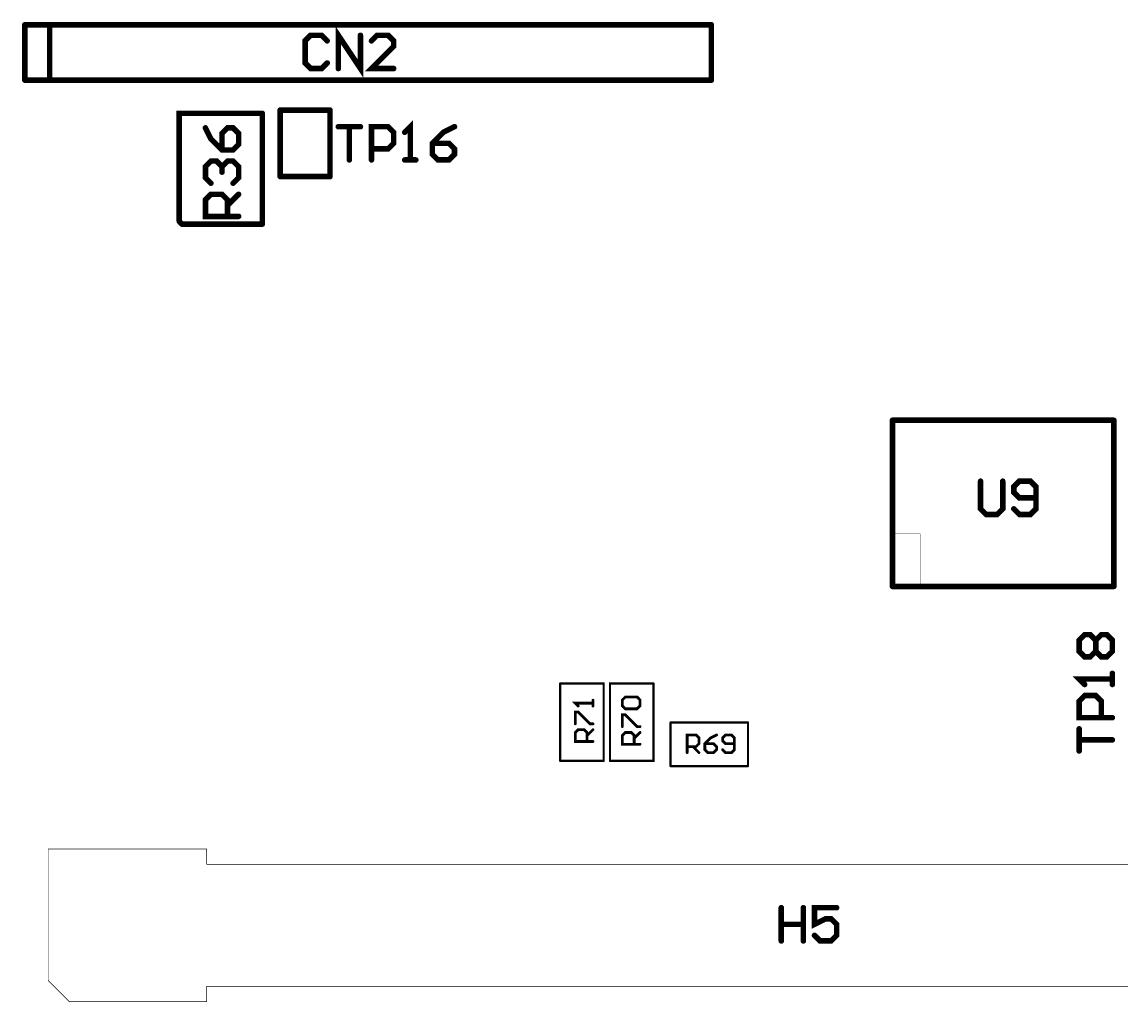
# Model space of a CAD drawing. Extents: x -4.2 to 14.8, y -3.5 to 8.8.
# Drawn here: x 3.139 to 5.125, y 2.295 to 4.064 of the extents above; entities that cross this region are included whole.
import ezdxf

# ---------------------------------------------------------------- set-up
doc = ezdxf.new("R2010")
doc.units = 0
doc.layers.add('2D_LINE_00', color=1, linetype='CONTINUOUS')

# ---------------------------------------------------------------- blocks, each defined once
blk = doc.blocks.new('SMOOTH_0$01')
at = {"const_width": 0.005}
blk.add_lwpolyline([(-0.0025, 0, 1), (0.0025, 0, 1)], format="xyb", close=True, dxfattribs=at)
blk = doc.blocks.new('DRAWING_2943')
at = {"layer": '2D_LINE_00', "const_width": 0.01}
blk.add_lwpolyline([(0, 0), (0.4, 0)], dxfattribs=at)
at = {"layer": '2D_LINE_00'}
for p in [(0, 0), (0.4, 0)]:
    blk.add_blockref('SMOOTH_0$01', p, dxfattribs=at)
blk = doc.blocks.new('DRAWING_2944')
at = {"layer": '2D_LINE_00', "const_width": 0.01}
blk.add_lwpolyline([(0, 0), (0, 0.3)], dxfattribs=at)
at = {"layer": '2D_LINE_00'}
for p in [(0, 0.3), (0, 0)]:
    blk.add_blockref('SMOOTH_0$01', p, dxfattribs=at)
blk = doc.blocks.new('DRAWING_2945')
at = {"layer": '2D_LINE_00', "const_width": 0.01}
blk.add_lwpolyline([(0, 0), (0.4, 0)], dxfattribs=at)
at = {"layer": '2D_LINE_00'}
for p in [(0, 0), (0.4, 0)]:
    blk.add_blockref('SMOOTH_0$01', p, dxfattribs=at)
blk = doc.blocks.new('DRAWING_2946')
at = {"layer": '2D_LINE_00', "const_width": 0.01}
blk.add_lwpolyline([(0, 0), (0, 0.3)], dxfattribs=at)
at = {"layer": '2D_LINE_00'}
for p in [(0, 0.3), (0, 0)]:
    blk.add_blockref('SMOOTH_0$01', p, dxfattribs=at)
blk = doc.blocks.new('DRAWING_3086')
at = {"layer": '2D_LINE_00', "const_width": 0.01}
blk.add_lwpolyline([(0, 0), (0, 0.1)], dxfattribs=at)
at = {"layer": '2D_LINE_00'}
for p in [(0, 0.1), (0, 0)]:
    blk.add_blockref('SMOOTH_0$01', p, dxfattribs=at)
blk = doc.blocks.new('DRAWING_3087')
at = {"layer": '2D_LINE_00', "const_width": 0.01}
blk.add_lwpolyline([(0, 0), (1.24, 0)], dxfattribs=at)
at = {"layer": '2D_LINE_00'}
for p in [(0, 0), (1.24, 0)]:
    blk.add_blockref('SMOOTH_0$01', p, dxfattribs=at)
blk = doc.blocks.new('DRAWING_3088')
at = {"layer": '2D_LINE_00', "const_width": 0.01}
blk.add_lwpolyline([(0, 0), (0, 0.1)], dxfattribs=at)
at = {"layer": '2D_LINE_00'}
for p in [(0, 0.1), (0, 0)]:
    blk.add_blockref('SMOOTH_0$01', p, dxfattribs=at)
blk = doc.blocks.new('DRAWING_3089')
at = {"layer": '2D_LINE_00', "const_width": 0.01}
blk.add_lwpolyline([(0, 0), (1.24, 0)], dxfattribs=at)
at = {"layer": '2D_LINE_00'}
for p in [(0, 0), (1.24, 0)]:
    blk.add_blockref('SMOOTH_0$01', p, dxfattribs=at)
blk = doc.blocks.new('DRAWING_3090')
at = {"layer": '2D_LINE_00', "const_width": 0.01}
blk.add_lwpolyline([(0, 0), (0, 0.1)], dxfattribs=at)
at = {"layer": '2D_LINE_00'}
for p in [(0, 0.1), (0, 0)]:
    blk.add_blockref('SMOOTH_0$01', p, dxfattribs=at)
blk = doc.blocks.new('DRAWING_3128')
at = {"layer": '2D_LINE_00', "const_width": 0.01}
blk.add_lwpolyline([(0, 0), (0.005, -0.005)], dxfattribs=at)
at = {"layer": '2D_LINE_00'}
for p in [(0, 0), (0.005, -0.005)]:
    blk.add_blockref('SMOOTH_0$01', p, dxfattribs=at)
blk = doc.blocks.new('DRAWING_3129')
at = {"layer": '2D_LINE_00', "const_width": 0.01}
blk.add_lwpolyline([(0, 0), (0, 0.195), (0.15, 0.195)], dxfattribs=at)
at = {"layer": '2D_LINE_00'}
for p in [(0, 0.195), (0.15, 0.195), (0, 0)]:
    blk.add_blockref('SMOOTH_0$01', p, dxfattribs=at)
blk = doc.blocks.new('DRAWING_3130')
at = {"layer": '2D_LINE_00', "const_width": 0.01}
blk.add_lwpolyline([(0, 0), (0, 0.2)], dxfattribs=at)
at = {"layer": '2D_LINE_00'}
for p in [(0, 0.2), (0, 0)]:
    blk.add_blockref('SMOOTH_0$01', p, dxfattribs=at)
blk = doc.blocks.new('DRAWING_3131')
at = {"layer": '2D_LINE_00', "const_width": 0.01}
blk.add_lwpolyline([(0, 0), (0.145, 0)], dxfattribs=at)
at = {"layer": '2D_LINE_00'}
for p in [(0, 0), (0.145, 0)]:
    blk.add_blockref('SMOOTH_0$01', p, dxfattribs=at)
blk = doc.blocks.new('DRAWING_3200')
at = {"layer": '2D_LINE_00', "const_width": 0.01}
blk.add_lwpolyline([(0, 0), (0.09, 0)], dxfattribs=at)
at = {"layer": '2D_LINE_00'}
for p in [(0, 0), (0.09, 0)]:
    blk.add_blockref('SMOOTH_0$01', p, dxfattribs=at)
blk = doc.blocks.new('DRAWING_3201')
at = {"layer": '2D_LINE_00', "const_width": 0.01}
blk.add_lwpolyline([(0, 0), (0, 0.12)], dxfattribs=at)
at = {"layer": '2D_LINE_00'}
for p in [(0, 0.12), (0, 0)]:
    blk.add_blockref('SMOOTH_0$01', p, dxfattribs=at)
blk = doc.blocks.new('DRAWING_3202')
at = {"layer": '2D_LINE_00', "const_width": 0.01}
blk.add_lwpolyline([(0, 0), (0.09, 0)], dxfattribs=at)
at = {"layer": '2D_LINE_00'}
for p in [(0, 0), (0.09, 0)]:
    blk.add_blockref('SMOOTH_0$01', p, dxfattribs=at)
blk = doc.blocks.new('DRAWING_3203')
at = {"layer": '2D_LINE_00', "const_width": 0.01}
blk.add_lwpolyline([(0, 0), (0, 0.12)], dxfattribs=at)
at = {"layer": '2D_LINE_00'}
for p in [(0, 0.12), (0, 0)]:
    blk.add_blockref('SMOOTH_0$01', p, dxfattribs=at)
blk = doc.blocks.new('DRAWING_3225')
at = {"layer": '2D_LINE_00', "const_width": 0.01}
blk.add_lwpolyline([(0, 0), (0, -0.04998), (0.01, -0.05998), (0.02999, -0.05998), (0.03999, -0.04998), (0.03999, 0)], dxfattribs=at)
at = {"layer": '2D_LINE_00'}
for p in [(0, 0), (0.03999, 0), (0, -0.04998), (0.01, -0.05998), (0.02999, -0.05998), (0.03999, -0.04998)]:
    blk.add_blockref('SMOOTH_0$01', p, dxfattribs=at)
blk = doc.blocks.new('DRAWING_3226')
at = {"layer": '2D_LINE_00', "const_width": 0.01}
blk.add_lwpolyline([(0, 0), (0.01, -0.01), (0.02999, -0.01), (0.03999, 0), (0.03999, 0.03998), (0.02999, 0.04998), (0.01, 0.04998), (0, 0.03998), (0, 0.02999), (0.01, 0.01999), (0.03999, 0.01999)], dxfattribs=at)
at = {"layer": '2D_LINE_00'}
for p in [(0, 0.03998), (0.01, 0.04998), (0.02999, 0.04998), (0.03999, 0.03998), (0, 0.02999), (0.01, 0.01999), (0.03999, 0.01999), (0, 0), (0.03999, 0), (0.01, -0.01), (0.02999, -0.01)]:
    blk.add_blockref('SMOOTH_0$01', p, dxfattribs=at)
blk = doc.blocks.new('DRAWING_3284')
at = {"layer": '2D_LINE_00', "const_width": 0.01}
blk.add_lwpolyline([(0, 0), (0, -0.05998), (0, -0.02999), (0.03999, -0.02999), (0.03999, 0), (0.03999, -0.05998)], dxfattribs=at)
at = {"layer": '2D_LINE_00'}
for p in [(0, 0), (0.03999, 0), (0, -0.02999), (0.03999, -0.02999), (0, -0.05998), (0.03999, -0.05998)]:
    blk.add_blockref('SMOOTH_0$01', p, dxfattribs=at)
blk = doc.blocks.new('DRAWING_3285')
at = {"layer": '2D_LINE_00', "const_width": 0.01}
blk.add_lwpolyline([(0, 0), (-0.03999, 0), (-0.03999, -0.02999), (-0.02, -0.01999), (-0.01, -0.01999), (0, -0.02999), (0, -0.04998), (-0.01, -0.05998), (-0.02999, -0.05998), (-0.03999, -0.04998)], dxfattribs=at)
at = {"layer": '2D_LINE_00'}
for p in [(-0.03999, 0), (0, 0), (-0.02, -0.01999), (-0.01, -0.01999), (-0.03999, -0.02999), (0, -0.02999), (-0.03999, -0.04998), (-0.02999, -0.05998), (-0.01, -0.05998), (0, -0.04998)]:
    blk.add_blockref('SMOOTH_0$01', p, dxfattribs=at)
blk = doc.blocks.new('DRAWING_3345')
at = {"layer": '2D_LINE_00', "const_width": 0.01}
blk.add_lwpolyline([(0, 0), (-0.01, 0.01), (-0.02999, 0.01), (-0.03999, 0), (-0.03999, -0.03998), (-0.02999, -0.04998), (-0.01, -0.04998), (0, -0.03998)], dxfattribs=at)
at = {"layer": '2D_LINE_00'}
for p in [(-0.03999, 0), (-0.02999, 0.01), (-0.01, 0.01), (0, 0), (-0.03999, -0.03998), (0, -0.03998), (-0.02999, -0.04998), (-0.01, -0.04998)]:
    blk.add_blockref('SMOOTH_0$01', p, dxfattribs=at)
blk = doc.blocks.new('DRAWING_3346')
at = {"layer": '2D_LINE_00', "const_width": 0.01}
blk.add_lwpolyline([(0, 0), (0, 0.05998), (0.03999, 0), (0.03999, 0.05998)], dxfattribs=at)
at = {"layer": '2D_LINE_00'}
for p in [(0, 0.05998), (0.03999, 0.05998), (0, 0), (0.03999, 0)]:
    blk.add_blockref('SMOOTH_0$01', p, dxfattribs=at)
blk = doc.blocks.new('DRAWING_3347')
at = {"layer": '2D_LINE_00', "const_width": 0.01}
blk.add_lwpolyline([(0, 0), (-0.03999, 0), (0, 0.03999), (0, 0.04998), (-0.01, 0.05998), (-0.02999, 0.05998), (-0.03999, 0.04998)], dxfattribs=at)
at = {"layer": '2D_LINE_00'}
for p in [(-0.02999, 0.05998), (-0.01, 0.05998), (-0.03999, 0.04998), (0, 0.04998), (0, 0.03999), (-0.03999, 0), (0, 0)]:
    blk.add_blockref('SMOOTH_0$01', p, dxfattribs=at)
blk = doc.blocks.new('DRAWING_3376')
at = {"layer": '2D_LINE_00', "const_width": 0.01}
blk.add_lwpolyline([(0, 0), (-0.05998, 0), (-0.05998, 0.02999), (-0.04998, 0.03999), (-0.02999, 0.03999), (-0.01999, 0.02999), (-0.01999, 0)], dxfattribs=at)
at = {"layer": '2D_LINE_00'}
for p in [(-0.04998, 0.03999), (-0.02999, 0.03999), (-0.05998, 0.02999), (-0.01999, 0.02999), (-0.05998, 0), (-0.01999, 0), (0, 0)]:
    blk.add_blockref('SMOOTH_0$01', p, dxfattribs=at)
blk = doc.blocks.new('DRAWING_3377')
at = {"layer": '2D_LINE_00', "const_width": 0.01}
blk.add_lwpolyline([(0, 0), (0.01999, 0.02)], dxfattribs=at)
at = {"layer": '2D_LINE_00'}
for p in [(0.01999, 0.02), (0, 0)]:
    blk.add_blockref('SMOOTH_0$01', p, dxfattribs=at)
blk = doc.blocks.new('DRAWING_3378')
at = {"layer": '2D_LINE_00', "const_width": 0.01}
blk.add_lwpolyline([(0, 0), (-0.01, 0.01), (-0.01, 0.02999), (0, 0.03999), (0.00999, 0.03999), (0.01999, 0.02999), (0.01999, 0.01999), (0.01999, 0.02999), (0.02999, 0.03999), (0.03998, 0.03999), (0.04998, 0.02999), (0.04998, 0.01), (0.03998, 0)], dxfattribs=at)
at = {"layer": '2D_LINE_00'}
for p in [(0, 0.03999), (0.00999, 0.03999), (0.02999, 0.03999), (0.03998, 0.03999), (-0.01, 0.02999), (0.01999, 0.02999), (0.01999, 0.02999), (0.01999, 0.01999), (0.04998, 0.02999), (-0.01, 0.01), (0, 0), (0.03998, 0), (0.04998, 0.01)]:
    blk.add_blockref('SMOOTH_0$01', p, dxfattribs=at)
blk = doc.blocks.new('DRAWING_3379')
at = {"layer": '2D_LINE_00', "const_width": 0.01}
blk.add_lwpolyline([(0, 0), (0.01, -0.01999), (0.02999, -0.03999), (0.04998, -0.03999), (0.05998, -0.02999), (0.05998, -0.01), (0.04998, 0), (0.03999, 0), (0.02999, -0.01), (0.02999, -0.03999)], dxfattribs=at)
at = {"layer": '2D_LINE_00'}
for p in [(0, 0), (0.03999, 0), (0.04998, 0), (0.01, -0.01999), (0.02999, -0.01), (0.05998, -0.01), (0.02999, -0.03999), (0.02999, -0.03999), (0.04998, -0.03999), (0.05998, -0.02999)]:
    blk.add_blockref('SMOOTH_0$01', p, dxfattribs=at)
blk = doc.blocks.new('DRAWING_3434')
at = {"layer": '2D_LINE_00', "const_width": 0.01}
blk.add_lwpolyline([(0, 0), (0, 0.03999), (0, 0.01999), (0.05998, 0.01999)], dxfattribs=at)
at = {"layer": '2D_LINE_00'}
for p in [(0, 0.03999), (0, 0.01999), (0.05998, 0.01999), (0, 0)]:
    blk.add_blockref('SMOOTH_0$01', p, dxfattribs=at)
blk = doc.blocks.new('DRAWING_3435')
at = {"layer": '2D_LINE_00', "const_width": 0.01}
blk.add_lwpolyline([(0, 0), (-0.05998, 0), (-0.05998, 0.02999), (-0.04998, 0.03999), (-0.02999, 0.03999), (-0.01999, 0.02999), (-0.01999, 0)], dxfattribs=at)
at = {"layer": '2D_LINE_00'}
for p in [(-0.04998, 0.03999), (-0.02999, 0.03999), (-0.05998, 0.02999), (-0.01999, 0.02999), (-0.05998, 0), (-0.01999, 0), (0, 0)]:
    blk.add_blockref('SMOOTH_0$01', p, dxfattribs=at)
blk = doc.blocks.new('DRAWING_3436')
at = {"layer": '2D_LINE_00', "const_width": 0.01}
blk.add_lwpolyline([(0, 0), (0, 0.01999), (0, 0.01), (-0.05998, 0.01), (-0.04998, 0)], dxfattribs=at)
at = {"layer": '2D_LINE_00'}
for p in [(0, 0.01999), (-0.05998, 0.01), (-0.04998, 0), (0, 0.01), (0, 0)]:
    blk.add_blockref('SMOOTH_0$01', p, dxfattribs=at)
blk = doc.blocks.new('DRAWING_3437')
at = {"layer": '2D_LINE_00', "const_width": 0.01}
blk.add_lwpolyline([(0, 0), (-0.01, 0.01), (-0.01, 0.03), (0, 0.03999), (0.00999, 0.03999), (0.01999, 0.03), (0.02999, 0.03999), (0.03998, 0.03999), (0.04998, 0.03), (0.04998, 0.01), (0.03998, 0), (0.02999, 0), (0.01999, 0.01), (0.00999, 0), (0, 0)], dxfattribs=at)
at = {"layer": '2D_LINE_00'}
for p in [(0, 0.03999), (0.00999, 0.03999), (0.02999, 0.03999), (0.03998, 0.03999), (-0.01, 0.03), (0.01999, 0.03), (0.04998, 0.03), (-0.01, 0.01), (0, 0), (0, 0), (0.00999, 0), (0.01999, 0.01), (0.02999, 0), (0.03998, 0), (0.04998, 0.01)]:
    blk.add_blockref('SMOOTH_0$01', p, dxfattribs=at)
blk = doc.blocks.new('DRAWING_3438')
at = {"layer": '2D_LINE_00', "const_width": 0.01}
blk.add_lwpolyline([(0, 0), (0, 0.02)], dxfattribs=at)
at = {"layer": '2D_LINE_00'}
for p in [(0, 0.02), (0, 0)]:
    blk.add_blockref('SMOOTH_0$01', p, dxfattribs=at)
blk = doc.blocks.new('DRAWING_3443')
at = {"layer": '2D_LINE_00', "const_width": 0.01}
blk.add_lwpolyline([(0, 0), (0.03999, 0), (0.01999, 0), (0.01999, -0.05998)], dxfattribs=at)
at = {"layer": '2D_LINE_00'}
for p in [(0, 0), (0.01999, 0), (0.03999, 0), (0.01999, -0.05998)]:
    blk.add_blockref('SMOOTH_0$01', p, dxfattribs=at)
blk = doc.blocks.new('DRAWING_3444')
at = {"layer": '2D_LINE_00', "const_width": 0.01}
blk.add_lwpolyline([(0, 0), (0, 0.05998), (0.02999, 0.05998), (0.03999, 0.04998), (0.03999, 0.02999), (0.02999, 0.01999), (0, 0.01999)], dxfattribs=at)
at = {"layer": '2D_LINE_00'}
for p in [(0, 0.05998), (0.02999, 0.05998), (0.03999, 0.04998), (0, 0.01999), (0.02999, 0.01999), (0.03999, 0.02999), (0, 0)]:
    blk.add_blockref('SMOOTH_0$01', p, dxfattribs=at)
blk = doc.blocks.new('DRAWING_3445')
at = {"layer": '2D_LINE_00', "const_width": 0.01}
blk.add_lwpolyline([(0, 0), (0.02, 0), (0.01, 0), (0.01, 0.05998), (0, 0.04998)], dxfattribs=at)
at = {"layer": '2D_LINE_00'}
for p in [(0.01, 0.05998), (0, 0.04998), (0, 0), (0.01, 0), (0.02, 0)]:
    blk.add_blockref('SMOOTH_0$01', p, dxfattribs=at)
blk = doc.blocks.new('DRAWING_3446')
at = {"layer": '2D_LINE_00', "const_width": 0.01}
blk.add_lwpolyline([(0, 0), (-0.01999, -0.01), (-0.03998, -0.02999), (-0.03998, -0.04998), (-0.02999, -0.05998), (-0.01, -0.05998), (0, -0.04998), (0, -0.03999), (-0.01, -0.02999), (-0.03998, -0.02999)], dxfattribs=at)
at = {"layer": '2D_LINE_00'}
for p in [(0, 0), (-0.01999, -0.01), (-0.03998, -0.02999), (-0.03998, -0.02999), (-0.01, -0.02999), (0, -0.03999), (-0.03998, -0.04998), (-0.02999, -0.05998), (-0.01, -0.05998), (0, -0.04998)]:
    blk.add_blockref('SMOOTH_0$01', p, dxfattribs=at)
blk = doc.blocks.new('SMOOTH_0$001')
at = {"const_width": 0.0005}
blk.add_lwpolyline([(-0.00025, 0, 1), (0.00025, 0, 1)], format="xyb", close=True, dxfattribs=at)
blk = doc.blocks.new('DRAWING_3477')
at = {"layer": '2D_LINE_00', "const_width": 0.001}
blk.add_lwpolyline([(0, 0), (2.07087, 0)], dxfattribs=at)
at = {"layer": '2D_LINE_00'}
for p in [(0, 0), (2.07087, 0)]:
    blk.add_blockref('SMOOTH_0$001', p, dxfattribs=at)
blk = doc.blocks.new('DRAWING_3478')
at = {"layer": '2D_LINE_00', "const_width": 0.001}
blk.add_lwpolyline([(0, 0), (0, 0.02756)], dxfattribs=at)
at = {"layer": '2D_LINE_00'}
for p in [(0, 0.02756), (0, 0)]:
    blk.add_blockref('SMOOTH_0$001', p, dxfattribs=at)
blk = doc.blocks.new('DRAWING_3479')
at = {"layer": '2D_LINE_00', "const_width": 0.001}
blk.add_lwpolyline([(0, 0), (0.28642, 0)], dxfattribs=at)
at = {"layer": '2D_LINE_00'}
for p in [(0, 0), (0.28642, 0)]:
    blk.add_blockref('SMOOTH_0$001', p, dxfattribs=at)
blk = doc.blocks.new('DRAWING_3480')
at = {"layer": '2D_LINE_00', "const_width": 0.001}
blk.add_lwpolyline([(0, 0), (0, 0.23721)], dxfattribs=at)
at = {"layer": '2D_LINE_00'}
for p in [(0, 0.23721), (0, 0)]:
    blk.add_blockref('SMOOTH_0$001', p, dxfattribs=at)
blk = doc.blocks.new('DRAWING_3481')
at = {"layer": '2D_LINE_00', "const_width": 0.001}
blk.add_lwpolyline([(0, 0), (0.03839, -0.03838), (0.28642, -0.03838), (0.28642, -0.01083), (2.35729, -0.01083)], dxfattribs=at)
at = {"layer": '2D_LINE_00'}
for p in [(0, 0), (0.28642, -0.01083), (2.35729, -0.01083), (0.03839, -0.03838), (0.28642, -0.03838)]:
    blk.add_blockref('SMOOTH_0$001', p, dxfattribs=at)
blk = doc.blocks.new('SMOOTH_0$00394')
at = {"const_width": 0.00197}
blk.add_lwpolyline([(-0.001, 0, 1), (0.001, 0, 1)], format="xyb", close=True, dxfattribs=at)
blk = doc.blocks.new('DRAWING_3993')
at = {"layer": '2D_LINE_00', "const_width": 0.00394}
blk.add_lwpolyline([(0, 0), (0.07874, 0)], dxfattribs=at)
at = {"layer": '2D_LINE_00'}
for p in [(0, 0), (0.07874, 0)]:
    blk.add_blockref('SMOOTH_0$00394', p, dxfattribs=at)
blk = doc.blocks.new('DRAWING_3994')
at = {"layer": '2D_LINE_00', "const_width": 0.00394}
blk.add_lwpolyline([(0, 0), (0, 0.13976)], dxfattribs=at)
at = {"layer": '2D_LINE_00'}
for p in [(0, 0.13976), (0, 0)]:
    blk.add_blockref('SMOOTH_0$00394', p, dxfattribs=at)
blk = doc.blocks.new('DRAWING_3995')
at = {"layer": '2D_LINE_00', "const_width": 0.00394}
blk.add_lwpolyline([(0, 0), (0, 0.13976)], dxfattribs=at)
at = {"layer": '2D_LINE_00'}
for p in [(0, 0.13976), (0, 0)]:
    blk.add_blockref('SMOOTH_0$00394', p, dxfattribs=at)
blk = doc.blocks.new('DRAWING_3996')
at = {"layer": '2D_LINE_00', "const_width": 0.00394}
blk.add_lwpolyline([(0, 0), (0.07874, 0)], dxfattribs=at)
at = {"layer": '2D_LINE_00'}
for p in [(0, 0), (0.07874, 0)]:
    blk.add_blockref('SMOOTH_0$00394', p, dxfattribs=at)
blk = doc.blocks.new('DRAWING_3997')
at = {"layer": '2D_LINE_00', "const_width": 0.00394}
blk.add_lwpolyline([(0, 0), (0.07874, 0), (0.07874, 0.13976)], dxfattribs=at)
at = {"layer": '2D_LINE_00'}
for p in [(0.07874, 0.13976), (0, 0), (0.07874, 0)]:
    blk.add_blockref('SMOOTH_0$00394', p, dxfattribs=at)
blk = doc.blocks.new('DRAWING_3998')
at = {"layer": '2D_LINE_00', "const_width": 0.00394}
blk.add_lwpolyline([(0, 0), (0, 0.13976), (0.07874, 0.13976)], dxfattribs=at)
at = {"layer": '2D_LINE_00'}
for p in [(0, 0.13976), (0.07874, 0.13976), (0, 0)]:
    blk.add_blockref('SMOOTH_0$00394', p, dxfattribs=at)
blk = doc.blocks.new('DRAWING_3999')
at = {"layer": '2D_LINE_00', "const_width": 0.00394}
blk.add_lwpolyline([(0, 0), (0, 0.07874)], dxfattribs=at)
at = {"layer": '2D_LINE_00'}
for p in [(0, 0.07874), (0, 0)]:
    blk.add_blockref('SMOOTH_0$00394', p, dxfattribs=at)
blk = doc.blocks.new('DRAWING_4000')
at = {"layer": '2D_LINE_00', "const_width": 0.00394}
blk.add_lwpolyline([(0, 0), (0.13976, 0)], dxfattribs=at)
at = {"layer": '2D_LINE_00'}
for p in [(0, 0), (0.13976, 0)]:
    blk.add_blockref('SMOOTH_0$00394', p, dxfattribs=at)
blk = doc.blocks.new('DRAWING_4001')
at = {"layer": '2D_LINE_00', "const_width": 0.00394}
blk.add_lwpolyline([(0, 0), (0.13976, 0)], dxfattribs=at)
at = {"layer": '2D_LINE_00'}
for p in [(0, 0), (0.13976, 0)]:
    blk.add_blockref('SMOOTH_0$00394', p, dxfattribs=at)
blk = doc.blocks.new('DRAWING_4002')
at = {"layer": '2D_LINE_00', "const_width": 0.00394}
blk.add_lwpolyline([(0, 0), (0, 0.07874)], dxfattribs=at)
at = {"layer": '2D_LINE_00'}
for p in [(0, 0.07874), (0, 0)]:
    blk.add_blockref('SMOOTH_0$00394', p, dxfattribs=at)
blk = doc.blocks.new('SMOOTH_0$005')
at = {"const_width": 0.0025}
blk.add_lwpolyline([(-0.00125, 0, 1), (0.00125, 0, 1)], format="xyb", close=True, dxfattribs=at)
blk = doc.blocks.new('DRAWING_5669')
at = {"layer": '2D_LINE_00', "const_width": 0.005}
blk.add_lwpolyline([(0, 0), (-0.03199, 0), (-0.03199, 0.01599), (-0.02666, 0.02133), (-0.01599, 0.02133), (-0.01066, 0.01599), (-0.01066, 0)], dxfattribs=at)
at = {"layer": '2D_LINE_00'}
for p in [(-0.02666, 0.02133), (-0.01599, 0.02133), (-0.03199, 0.01599), (-0.03199, 0), (-0.01066, 0.01599), (-0.01066, 0), (0, 0)]:
    blk.add_blockref('SMOOTH_0$005', p, dxfattribs=at)
blk = doc.blocks.new('DRAWING_5670')
at = {"layer": '2D_LINE_00', "const_width": 0.005}
blk.add_lwpolyline([(0, 0), (0.01066, 0.01067)], dxfattribs=at)
at = {"layer": '2D_LINE_00'}
for p in [(0, 0), (0.01066, 0.01067)]:
    blk.add_blockref('SMOOTH_0$005', p, dxfattribs=at)
blk = doc.blocks.new('DRAWING_5671')
at = {"layer": '2D_LINE_00', "const_width": 0.005}
blk.add_lwpolyline([(0, 0), (0, 0.02133), (0.00533, 0.02133), (0.02666, 0), (0.03199, 0)], dxfattribs=at)
at = {"layer": '2D_LINE_00'}
for p in [(0, 0.02133), (0.00533, 0.02133), (0, 0), (0.02666, 0), (0.03199, 0)]:
    blk.add_blockref('SMOOTH_0$005', p, dxfattribs=at)
blk = doc.blocks.new('DRAWING_5672')
at = {"layer": '2D_LINE_00', "const_width": 0.005}
blk.add_lwpolyline([(0, 0), (0, 0.01066), (0, 0.00533), (-0.03199, 0.00533), (-0.02666, 0)], dxfattribs=at)
at = {"layer": '2D_LINE_00'}
for p in [(-0.03199, 0.00533), (-0.02666, 0), (0, 0.01066), (0, 0.00533), (0, 0)]:
    blk.add_blockref('SMOOTH_0$005', p, dxfattribs=at)
blk = doc.blocks.new('DRAWING_5673')
at = {"layer": '2D_LINE_00', "const_width": 0.005}
blk.add_lwpolyline([(0, 0), (-0.03199, 0), (-0.03199, 0.016), (-0.02666, 0.02133), (-0.01599, 0.02133), (-0.01066, 0.016), (-0.01066, 0)], dxfattribs=at)
at = {"layer": '2D_LINE_00'}
for p in [(-0.02666, 0.02133), (-0.01599, 0.02133), (-0.03199, 0.016), (-0.03199, 0), (-0.01066, 0.016), (-0.01066, 0), (0, 0)]:
    blk.add_blockref('SMOOTH_0$005', p, dxfattribs=at)
blk = doc.blocks.new('DRAWING_5674')
at = {"layer": '2D_LINE_00', "const_width": 0.005}
blk.add_lwpolyline([(0, 0), (0.01066, 0.01067)], dxfattribs=at)
at = {"layer": '2D_LINE_00'}
for p in [(0, 0), (0.01066, 0.01067)]:
    blk.add_blockref('SMOOTH_0$005', p, dxfattribs=at)
blk = doc.blocks.new('DRAWING_5675')
at = {"layer": '2D_LINE_00', "const_width": 0.005}
blk.add_lwpolyline([(0, 0), (0, 0.02133), (0.00533, 0.02133), (0.02666, 0), (0.03199, 0)], dxfattribs=at)
at = {"layer": '2D_LINE_00'}
for p in [(0, 0.02133), (0.00533, 0.02133), (0, 0), (0.02666, 0), (0.03199, 0)]:
    blk.add_blockref('SMOOTH_0$005', p, dxfattribs=at)
blk = doc.blocks.new('DRAWING_5676')
at = {"layer": '2D_LINE_00', "const_width": 0.005}
blk.add_lwpolyline([(0, 0), (-0.00533, 0.00533), (-0.00533, 0.01599), (0, 0.02133), (0.02133, 0.02133), (0.02666, 0.01599), (0.02666, 0.00533), (0.02133, 0), (0, 0)], dxfattribs=at)
at = {"layer": '2D_LINE_00'}
for p in [(0, 0.02133), (0.02133, 0.02133), (-0.00533, 0.01599), (-0.00533, 0.00533), (0, 0), (0, 0), (0.02133, 0), (0.02666, 0.01599), (0.02666, 0.00533)]:
    blk.add_blockref('SMOOTH_0$005', p, dxfattribs=at)
blk = doc.blocks.new('DRAWING_5677')
at = {"layer": '2D_LINE_00', "const_width": 0.005}
blk.add_lwpolyline([(0, 0), (0, 0.03199), (0.016, 0.03199), (0.02133, 0.02666), (0.02133, 0.01599), (0.016, 0.01066), (0, 0.01066)], dxfattribs=at)
at = {"layer": '2D_LINE_00'}
for p in [(0, 0.03199), (0.016, 0.03199), (0.02133, 0.02666), (0, 0.01066), (0, 0), (0.016, 0.01066), (0.02133, 0.01599)]:
    blk.add_blockref('SMOOTH_0$005', p, dxfattribs=at)
blk = doc.blocks.new('DRAWING_5678')
at = {"layer": '2D_LINE_00', "const_width": 0.005}
blk.add_lwpolyline([(0, 0), (0.01067, -0.01066)], dxfattribs=at)
at = {"layer": '2D_LINE_00'}
for p in [(0, 0), (0.01067, -0.01066)]:
    blk.add_blockref('SMOOTH_0$005', p, dxfattribs=at)
blk = doc.blocks.new('DRAWING_5679')
at = {"layer": '2D_LINE_00', "const_width": 0.005}
blk.add_lwpolyline([(0, 0), (-0.01067, -0.00533), (-0.02133, -0.016), (-0.02133, -0.02666), (-0.016, -0.03199), (-0.00534, -0.03199), (0, -0.02666), (0, -0.02133), (-0.00534, -0.016), (-0.02133, -0.016)], dxfattribs=at)
at = {"layer": '2D_LINE_00'}
for p in [(0, 0), (-0.02133, -0.016), (-0.02133, -0.016), (-0.01067, -0.00533), (-0.00534, -0.016), (0, -0.02133), (-0.02133, -0.02666), (-0.016, -0.03199), (-0.00534, -0.03199), (0, -0.02666)]:
    blk.add_blockref('SMOOTH_0$005', p, dxfattribs=at)
blk = doc.blocks.new('DRAWING_5680')
at = {"layer": '2D_LINE_00', "const_width": 0.005}
blk.add_lwpolyline([(0, 0), (0.00533, -0.00533), (0.01599, -0.00533), (0.02133, 0), (0.02133, 0.02133), (0.01599, 0.02666), (0.00533, 0.02666), (0, 0.02133), (0, 0.016), (0.00533, 0.01066), (0.02133, 0.01066)], dxfattribs=at)
at = {"layer": '2D_LINE_00'}
for p in [(0, 0.02133), (0.00533, 0.02666), (0.01599, 0.02666), (0.02133, 0.02133), (0, 0.016), (0, 0), (0.00533, 0.01066), (0.02133, 0.01066), (0.02133, 0), (0.00533, -0.00533), (0.01599, -0.00533)]:
    blk.add_blockref('SMOOTH_0$005', p, dxfattribs=at)
blk = doc.blocks.new('DRAWING_5796')
at = {"layer": '2D_LINE_00', "const_width": 0.001}
blk.add_lwpolyline([(0, 0), (0.05, 0)], dxfattribs=at)
at = {"layer": '2D_LINE_00'}
for p in [(0, 0), (0.05, 0)]:
    blk.add_blockref('SMOOTH_0$001', p, dxfattribs=at)
blk = doc.blocks.new('DRAWING_5797')
at = {"layer": '2D_LINE_00', "const_width": 0.001}
blk.add_lwpolyline([(0, 0), (0, 0.1)], dxfattribs=at)
at = {"layer": '2D_LINE_00'}
for p in [(0, 0.1), (0, 0)]:
    blk.add_blockref('SMOOTH_0$001', p, dxfattribs=at)
blk = doc.blocks.new('DRAWING_5798')
at = {"layer": '2D_LINE_00', "const_width": 0.001}
blk.add_lwpolyline([(0, 0), (0, 0.005)], dxfattribs=at)
at = {"layer": '2D_LINE_00'}
for p in [(0, 0.005), (0, 0)]:
    blk.add_blockref('SMOOTH_0$001', p, dxfattribs=at)

msp = doc.modelspace()

# ---------------------------------------------------------------- block references
for name, p in [('DRAWING_3087', (3.1438, 4.059)), ('DRAWING_3090', (3.1438, 3.959)), ('DRAWING_3086', (3.1888, 3.959)), ('DRAWING_3346', (3.71, 3.98)), ('DRAWING_3088', (4.3838, 3.959)), ('DRAWING_3345', (3.69, 4.03)), ('DRAWING_3347', (3.81, 3.98)), ('DRAWING_3089', (3.1438, 3.959)), ('DRAWING_3129', (3.4228, 3.7041)), ('DRAWING_3130', (3.5728, 3.6991)), ('DRAWING_3200', (3.605, 3.905)), ('DRAWING_3203', (3.605, 3.785)), ('DRAWING_3201', (3.695, 3.785)), ('DRAWING_3379', (3.47, 3.8729)), ('DRAWING_3443', (3.71, 3.875)), ('DRAWING_3444', (3.77, 3.815)), ('DRAWING_3445', (3.83, 3.815)), ('DRAWING_3446', (3.9199, 3.875)), ('DRAWING_3378', (3.48, 3.773)), ('DRAWING_3202', (3.605, 3.785)), ('DRAWING_3376', (3.53, 3.713)), ('DRAWING_3377', (3.51, 3.733)), ('DRAWING_3128', (3.4228, 3.7041)), ('DRAWING_3131', (3.4278, 3.6991)), ('DRAWING_2943', (4.7108, 3.345)), ('DRAWING_2946', (4.7108, 3.045)), ('DRAWING_2944', (5.1108, 3.045)), ('DRAWING_3225', (4.87, 3.235)), ('DRAWING_3226', (4.93, 3.185)), ('DRAWING_5796', (4.7108, 3.14)), ('DRAWING_5797', (4.7608, 3.04)), ('DRAWING_2945', (4.7108, 3.045)), ('DRAWING_5798', (4.7608, 3.04)), ('DRAWING_3437', (5.058, 2.9179)), ('DRAWING_3438', (5.078, 2.9279)), ('DRAWING_3436', (5.108, 2.868)), ('DRAWING_3993', (4.1106, 2.8699)), ('DRAWING_3994', (4.1106, 2.7301)), ('DRAWING_3995', (4.1894, 2.7301)), ('DRAWING_3997', (4.2006, 2.7301)), ('DRAWING_3998', (4.2006, 2.7301)), ('DRAWING_5672', (4.17, 2.829)), ('DRAWING_5676', (4.2283, 2.824)), ('DRAWING_3435', (5.108, 2.808)), ('DRAWING_5671', (4.138, 2.797)), ('DRAWING_5675', (4.223, 2.792)), ('DRAWING_3999', (4.3101, 2.7206)), ('DRAWING_4001', (4.3101, 2.7994)), ('DRAWING_4002', (4.4499, 2.7206)), ('DRAWING_5669', (4.17, 2.765)), ('DRAWING_5670', (4.1593, 2.7757)), ('DRAWING_5673', (4.255, 2.76)), ('DRAWING_5674', (4.2443, 2.7707)), ('DRAWING_3434', (5.048, 2.748)), ('DRAWING_5677', (4.34, 2.745)), ('DRAWING_5679', (4.3933, 2.777)), ('DRAWING_5680', (4.404, 2.7503)), ('DRAWING_5678', (4.3507, 2.7557)), ('DRAWING_3996', (4.1106, 2.7301)), ('DRAWING_4000', (4.3101, 2.7206)), ('DRAWING_3479', (3.186, 2.5709)), ('DRAWING_3480', (3.186, 2.3337)), ('DRAWING_3478', (3.4724, 2.5433)), ('DRAWING_3477', (3.4724, 2.5433)), ('DRAWING_3284', (4.51, 2.465)), ('DRAWING_3285', (4.61, 2.465)), ('DRAWING_3481', (3.186, 2.3337))]:
    msp.add_blockref(name, p)

doc.saveas('drawing.dxf')
